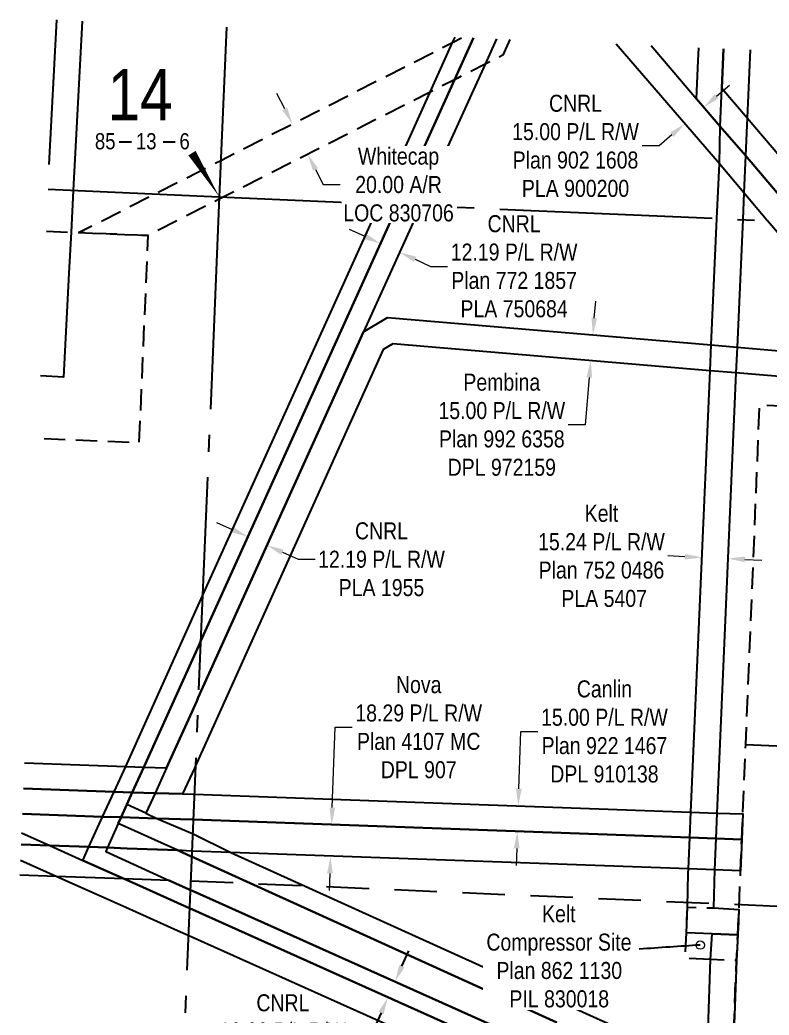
# Model space of a CAD drawing. Extents: x 316454 to 320403, y 6249647 to 6253143.
# Drawn here: x 318403 to 318843, y 6250668 to 6251253 of the extents above; entities that cross this region are included whole.
import ezdxf
from ezdxf.enums import TextEntityAlignment as Align

# ---------------------------------------------------------------- set-up
doc = ezdxf.new("R2010")
doc.units = 0
doc.header["$LTSCALE"] = 5
for name, pattern in [('foc-ACCESSROAD', [3.75, 2.5, -1.25]), ('foc-LSD', [8, 5, -3]), ('foc-QUARTERLINE', [33, 25, -3, 2, -3])]:
    doc.linetypes.add(name, pattern=pattern)
for name, color, linetype in [('10', 1, 'Continuous'), ('9', 3, 'Continuous'), ('C-RW', 13, 'Continuous'), ('F-AR', 190, 'foc-ACCESSROAD'), ('F-RW', 190, 'Continuous'), ('F-WS', 190, 'foc-ACCESSROAD'), ('L-SECLBL', 7, 'Continuous'), ('L-SECQ', 8, 'foc-QUARTERLINE'), ('L-SECTION-LSD', 7, 'foc-LSD')]:
    doc.layers.add(name, color=color, linetype=linetype)
for name, color, linetype, lineweight in [('C-RW-T', 13, 'Continuous', 9), ('F-AR-T', 190, 'Continuous', 9), ('F-RW-T', 190, 'Continuous', 9), ('F-WS-T', 190, 'Continuous', 9)]:
    doc.layers.add(name, color=color, linetype=linetype, lineweight=lineweight)
doc.styles.add('80CG', font='ARIALN.TTF', dxfattribs={"height": 10})
doc.styles.add('80L', font='ARIALN.TTF', dxfattribs={"height": 10})
doc.styles.add('SIMPLEX', font='ARIALN.TTF')
doc.dimstyles.new('Compass 5 000', dxfattribs={"dimscale": 5, "dimtxt": 9, "dimasz": 2, "dimexe": 0.2, "dimexo": 0.0625, "dimgap": 0.5, "dimtad": 0, "dimtih": 1, "dimtoh": 1, "dimzin": 0, "dimdsep": 46, "dimtxsty": '80CG', "dimcen": 0.1, "dimse1": 1, "dimse2": 1, "dimclrd": 256, "dimclrt": 256, "dimaunit": 1, "dimadec": 4, "dimazin": 0, "dimtfac": 0.06, "dimtofl": 0, "dimtmove": 0, "dimatfit": 1, "dimfxl": 0.2, "dimtolj": 1, "dimtzin": 0, "dimlwd": -1, "dimarcsym": 0})

# ---------------------------------------------------------------- blocks, each defined once
blk = doc.blocks.new('L-SECLBL')
at = {"layer": '9', "color": 7}
for p, q in [((-5.08, -27.83), (-12.29, -27.83)), ((20.7, -27.83), (13.5, -27.83))]:
    blk.add_line(p, q, dxfattribs=at)
at = {"layer": '10', "color": 2, "style": 'SIMPLEX'}
blk.add_attdef('SEC', text='', height=30, dxfattribs=at).set_placement((0, 0), align=Align.MIDDLE)
at = {"layer": '10', "color": 5, "style": '80L'}
blk.add_attdef('TWP', text='', height=9.5, dxfattribs=at).set_placement((-14.43, -27.37), align=Align.MIDDLE_RIGHT)
blk.add_attdef('RGE', text='', height=9.5, dxfattribs=at).set_placement((3.62, -27.37), align=Align.MIDDLE_CENTER)
blk.add_attdef('MER', text='', height=9.5, dxfattribs=at).set_placement((23.17, -27.37), align=Align.MIDDLE_LEFT)
blk = doc.blocks.new('*D24')
at = {"layer": 'F-RW-T', "transparency": 16777216}
for p, q in [((318586.62, 6250789.72), (318588.33, 6250836.94)), ((318588.33, 6250836.94), (318598.33, 6250836.94)), ((318585.22, 6250751.08), (318584.86, 6250741.09))]:
    blk.add_line(p, q, dxfattribs=at)
for points in [[(318584.95, 6250789.78), (318588.29, 6250789.65), (318586.26, 6250779.72)], [(318583.55, 6250751.14), (318586.88, 6250751.02), (318585.58, 6250761.07)]]:
    blk.add_solid(points, dxfattribs=at)
at = {"layer": 'F-RW-T', "transparency": 16777216, "insert": (318637.42, 6250836.94), "char_height": 10, "attachment_point": 5, "style": '80CG'}
blk.add_mtext('\\A1;Nova\\P18.29 P/L R/W\\PPlan 4107 MC\\PDPL 907', dxfattribs=at)
blk = doc.blocks.new('*D28')
at = {"layer": 'F-RW-T', "transparency": 16777216}
for p, q in [((318696.3, 6250800.77), (318697.52, 6250834.44)), ((318697.52, 6250834.44), (318707.52, 6250834.44)), ((318695.02, 6250765.77), (318694.66, 6250755.78))]:
    blk.add_line(p, q, dxfattribs=at)
for points in [[(318694.63, 6250800.83), (318697.96, 6250800.71), (318695.93, 6250790.77)], [(318693.36, 6250765.83), (318696.69, 6250765.71), (318695.39, 6250775.77)]]:
    blk.add_solid(points, dxfattribs=at)
at = {"layer": 'F-RW-T', "transparency": 16777216, "insert": (318746.61, 6250834.44), "char_height": 10, "attachment_point": 5, "style": '80CG'}
blk.add_mtext('\\A1;Canlin\\P15.00 P/L R/W\\PPlan 922 1467\\PDPL 910138', dxfattribs=at)
blk = doc.blocks.new('*D31')
at = {"layer": 'F-RW-T', "transparency": 16777216}
for p, q in [((318740.66, 6251077.47), (318741.5, 6251087.43)), ((318737.7, 6251042.47), (318735.36, 6251014.71)), ((318735.36, 6251014.71), (318725.36, 6251014.71))]:
    blk.add_line(p, q, dxfattribs=at)
for points in [[(318739, 6251077.61), (318742.32, 6251077.33), (318739.82, 6251067.5)], [(318736.04, 6251042.61), (318739.37, 6251042.33), (318738.55, 6251052.43)]]:
    blk.add_solid(points, dxfattribs=at)
at = {"layer": 'F-RW-T', "transparency": 16777216, "insert": (318686.27, 6251014.71), "char_height": 10, "attachment_point": 5, "style": '80CG'}
blk.add_mtext('\\A1;Pembina\\P15.00 P/L R/W\\PPlan 992 6358\\PDPL 972159', dxfattribs=at)
blk = doc.blocks.new('*D38')
at = {"layer": 'F-AR-T', "transparency": 16777216}
for p, q in [((318558.62, 6251200.45), (318554.09, 6251209.37)), ((318576.74, 6251164.8), (318581.26, 6251155.88)), ((318581.26, 6251155.88), (318591.26, 6251155.88))]:
    blk.add_line(p, q, dxfattribs=at)
for points in [[(318560.11, 6251201.21), (318557.13, 6251199.7), (318563.15, 6251191.54)], [(318578.22, 6251165.55), (318575.25, 6251164.04), (318572.21, 6251173.71)]]:
    blk.add_solid(points, dxfattribs=at)
at = {"layer": 'F-AR-T', "transparency": 16777216, "insert": (318625.57, 6251155.88), "char_height": 10, "attachment_point": 5, "style": '80CG', "bg_fill": 3, "box_fill_scale": 1.1, "bg_fill_color": 256, "bg_fill_true_color": 13158600, "bg_fill_transparency": 0}
blk.add_mtext('\\A1;Whitecap\\P20.00 A/R\\PLOC 830706', dxfattribs=at)
blk = doc.blocks.new('*D43')
at = {"layer": 'C-RW-T', "transparency": 16777216}
for p, q in [((318527.94, 6250953.06), (318518.82, 6250957.18)), ((318557.34, 6250939.78), (318566.46, 6250935.66)), ((318566.46, 6250935.66), (318576.46, 6250935.66))]:
    blk.add_line(p, q, dxfattribs=at)
for points in [[(318528.62, 6250954.58), (318527.25, 6250951.54), (318537.05, 6250948.95)], [(318558.03, 6250941.3), (318556.66, 6250938.26), (318548.23, 6250943.9)]]:
    blk.add_solid(points, dxfattribs=at)
at = {"layer": 'C-RW-T', "transparency": 16777216, "insert": (318615.54, 6250935.66), "char_height": 10, "attachment_point": 5, "style": '80CG'}
blk.add_mtext('\\A1;CNRL\\P12.19 P/L R/W\\PPLA 1955', dxfattribs=at)
blk = doc.blocks.new('*D46')
at = {"layer": 'F-RW-T', "transparency": 16777216}
for p, q in [((318793.93, 6250937.19), (318783.94, 6250937.63)), ((318829.14, 6250935.65), (318839.13, 6250935.21))]:
    blk.add_line(p, q, dxfattribs=at)
for points in [[(318794, 6250938.86), (318793.86, 6250935.53), (318803.92, 6250936.76)], [(318829.22, 6250937.31), (318829.07, 6250933.98), (318819.15, 6250936.09)]]:
    blk.add_solid(points, dxfattribs=at)
at = {"layer": 'F-RW-T', "transparency": 16777216, "insert": (318744.86, 6250937.63), "char_height": 10, "attachment_point": 5, "style": '80CG'}
blk.add_mtext('\\A1;Kelt\\P15.24 P/L R/W\\PPlan 752 0486\\P PLA 5407', dxfattribs=at)
blk = doc.blocks.new('*D50')
at = {"layer": 'C-RW-T', "transparency": 16777216}
for p, q in [((318605.88, 6251125.4), (318596.78, 6251129.54)), ((318635.31, 6251111.99), (318644.41, 6251107.85)), ((318644.41, 6251107.85), (318654.41, 6251107.85))]:
    blk.add_line(p, q, dxfattribs=at)
for points in [[(318606.57, 6251126.91), (318605.19, 6251123.88), (318614.98, 6251121.25)], [(318636, 6251113.51), (318634.62, 6251110.48), (318626.21, 6251116.14)]]:
    blk.add_solid(points, dxfattribs=at)
at = {"layer": 'C-RW-T', "transparency": 16777216, "insert": (318693.5, 6251107.85), "char_height": 10, "attachment_point": 5, "style": '80CG'}
blk.add_mtext('\\A1;CNRL\\P12.19 P/L R/W\\PPlan 772 1857\\PPLA 750684', dxfattribs=at)
blk = doc.blocks.new('*D52')
at = {"layer": 'C-RW-T', "transparency": 16777216}
for p, q in [((318812.58, 6251207.82), (318820.16, 6251214.35)), ((318786.28, 6251185.14), (318778.7, 6251178.62)), ((318778.7, 6251178.62), (318768.7, 6251178.62))]:
    blk.add_line(p, q, dxfattribs=at)
for points in [[(318811.5, 6251209.08), (318813.67, 6251206.56), (318805.01, 6251201.29)], [(318785.19, 6251186.41), (318787.36, 6251183.88), (318793.85, 6251191.67)]]:
    blk.add_solid(points, dxfattribs=at)
at = {"layer": 'C-RW-T', "transparency": 16777216, "insert": (318729.61, 6251178.62), "char_height": 10, "attachment_point": 5, "style": '80CG'}
blk.add_mtext('\\A1;CNRL\\P15.00 P/L R/W\\PPlan 902 1608\\PPLA 900200', dxfattribs=at)
blk = doc.blocks.new('*D56')
at = {"layer": 'C-RW', "transparency": 16777216}
for p, q in [((318627.55, 6250696.49), (318631.64, 6250705.62)), ((318615.28, 6250669.14), (318606.68, 6250649.95)), ((318606.68, 6250649.95), (318596.68, 6250649.95))]:
    blk.add_line(p, q, dxfattribs=at)
for points in [[(318626.03, 6250697.17), (318629.07, 6250695.81), (318623.46, 6250687.37)], [(318613.76, 6250669.83), (318616.8, 6250668.46), (318619.37, 6250678.27)]]:
    blk.add_solid(points, dxfattribs=at)
at = {"layer": 'C-RW', "transparency": 16777216, "insert": (318557.59, 6250649.95), "char_height": 10, "attachment_point": 5, "style": '80CG'}
blk.add_mtext('\\A1;CNRL\\P10.00 P/L R/W\\PPlan 992 2868\\PPLA 960645', dxfattribs=at)

msp = doc.modelspace()

# ---------------------------------------------------------------- linework, layer by layer
at = {"layer": 'C-RW'}
for points in [[(318700.027, 6250642.097), (318502.595, 6250730.642), (318501.783, 6250731.006), (318471.302, 6250744.755), (318464.283, 6250747.886), (318439.939, 6250758.748), (318443.492, 6250766.599), (318451.492, 6250784.31), (318458.426, 6250799.098), (318465.335, 6250813.914), (318509.478, 6250912.403), (318510.308, 6250914.241), (318614.505, 6251144.615), (318644.168, 6251210.278), (318657.339, 6251239.394), (318658.769, 6251242.555)], [(318669.536, 6251242.089), (318658.409, 6251217.513), (318625.319, 6251144.142), (318509.177, 6250887.311), (318508.181, 6250885.105), (318475.81, 6250813.497), (318469.041, 6250798.681), (318465.773, 6250791.519), (318462.443, 6250784.207), (318460.7, 6250780.37), (318454.442, 6250766.215), (318453.39, 6250763.881), (318490.661, 6250746.893), (318502.5, 6250741.582), (318503.044, 6250741.337), (318706.348, 6250650.217)], [(318718.547, 6250663.371), (318503.868, 6250760.946), (318503.643, 6250761.049), (318495.672, 6250764.656), (318460.7, 6250780.37), (318462.443, 6250784.207), (318465.773, 6250791.519), (318469.041, 6250798.681), (318475.81, 6250813.497), (318508.181, 6250885.105), (318509.177, 6250887.311), (318625.319, 6251144.142), (318658.409, 6251217.513), (318669.536, 6251242.089)], [(318683.146, 6251241.5), (318676.415, 6251226.66), (318638.701, 6251143.558), (318604.916, 6251069.373), (318507.794, 6250854.388), (318506.886, 6250852.377), (318489.118, 6250813.04), (318482.423, 6250798.248), (318477.054, 6250786.54), (318465.773, 6250791.519), (318469.041, 6250798.681), (318475.81, 6250813.497), (318508.181, 6250885.105), (318509.177, 6250887.311), (318625.319, 6251144.143), (318658.409, 6251217.513), (318669.536, 6251242.089)], [(318683.146, 6251241.5), (318676.415, 6251226.66), (318638.701, 6251143.557), (318604.916, 6251069.373), (318507.794, 6250854.388), (318506.886, 6250852.377), (318489.118, 6250813.04), (318482.423, 6250798.248), (318477.054, 6250786.54), (318483.512, 6250783.308), (318504.435, 6250774.433), (318527.009, 6250763.395), (318806.891, 6250636.696)], [(318774.016, 6251237.566), (318800.802, 6251206.222), (318814.682, 6251189.98), (318829.635, 6251172.975), (318862.557, 6251134.133), (318862.864, 6251133.769), (318932.506, 6251052.624), (318945.961, 6251036.926), (319097.617, 6251030.335), (319126.406, 6250945.177), (319112.296, 6250940.189), (319086.672, 6251015.788), (318938.78, 6251022.234), (318925.375, 6251037.857), (318911.912, 6251053.518), (318842.395, 6251134.662), (318842.047, 6251135.075), (318828.607, 6251150.995), (318814.196, 6251168.067), (318753.531, 6251238.453)], [(318403.983, 6250774.818), (318420.487, 6250767.441), (318439.939, 6250758.748), (318464.283, 6250747.886), (318471.302, 6250744.755), (318501.783, 6250731.006), (318502.595, 6250730.642), (318700.027, 6250642.097)], [(318690.537, 6250629.919), (318501.917, 6250714.512), (318495.633, 6250717.331), (318465.165, 6250731.073), (318458.173, 6250734.193), (318424.22, 6250749.317), (318403.318, 6250758.665)]]:
    msp.add_lwpolyline(points, dxfattribs=at)
at = {"layer": 'F-AR', "flags": 128}
msp.add_lwpolyline([(318691.061, 6251241.157), (318686.911, 6251231.992), (318676.415, 6251226.66), (318659.962, 6251218.302), (318658.409, 6251217.513), (318644.168, 6251210.278), (318522.821, 6251148.622), (318520.097, 6251147.239), (318515.793, 6251145.051), (318478.165, 6251125.933), (318437.454, 6251127.674), (318482.171, 6251150.393), (318506.737, 6251162.875), (318521.06, 6251170.153), (318650.906, 6251236.126), (318657.339, 6251239.394), (318663.185, 6251242.364)], dxfattribs=at)
at = {"layer": 'F-RW'}
for points in [[(318439.6, 6251252.044), (318434.357, 6251152.474), (318433.061, 6251127.862), (318431.793, 6251103.787), (318428.579, 6251042.741), (318415.032, 6251043.455)], [(318420.141, 6251167.669), (318424.618, 6251252.693)], [(318832.292, 6251235.043), (318830.58, 6251195.05), (318829.635, 6251172.975), (318828.607, 6251150.995), (318827.893, 6251135.295), (318824.554, 6251060.335), (318823.88, 6251045.213), (318812.683, 6250786.537), (318812.06, 6250771.544), (318811.319, 6250753.22), (318810.747, 6250730.809), (318825.708, 6250729.907), (318825.076, 6250714.889), (318809.86, 6250715.523), (318794.766, 6250716.14), (318795.428, 6250731.165), (318795.896, 6250751.293), (318795.998, 6250753.782), (318796.746, 6250772.088), (318797.357, 6250787.084), (318808.736, 6251046.5), (318809.423, 6251061.643), (318812.739, 6251135.957), (318814.196, 6251168.067), (318814.682, 6251189.98), (318815.661, 6251212.524), (318816.668, 6251235.719)], [(319089.874, 6250639.568), (319044.376, 6250698.258), (319045.741, 6250728.798), (319046.526, 6250746.809), (319047.329, 6250765.545), (319048.205, 6250785.992), (319048.325, 6250788.801), (319063.618, 6250882.556), (319124.286, 6250904.405), (319138.46, 6250909.44), (319136.169, 6250916.254), (319126.406, 6250945.177), (319097.617, 6251030.335), (319092.429, 6251045.628), (318932.506, 6251052.624), (318862.864, 6251133.769), (318862.557, 6251134.133), (318829.635, 6251172.975), (318814.682, 6251189.98), (318800.802, 6251206.222), (318801.775, 6251228.789), (318802.091, 6251236.35)], [(318816.668, 6251235.719), (318815.661, 6251212.524), (318830.58, 6251195.05), (318883.678, 6251132.861), (318939.645, 6251067.313), (319103.33, 6251060.162), (319108.48, 6251044.927), (319113.368, 6251030.466), (319140.496, 6250950.212), (319150.268, 6250921.3), (319152.534, 6250914.449), (319157.328, 6250900.228), (319143.249, 6250895.192), (319129.089, 6250890.127), (319076.995, 6250871.496), (319063.274, 6250787.248), (319063.046, 6250782.075), (319062.145, 6250761.635), (319061.321, 6250742.903), (319060.674, 6250728.233), (319059.567, 6250703.088), (319097.498, 6250654.245)], [(318405.678, 6250816.025), (318465.335, 6250813.914), (318475.81, 6250813.497), (318489.118, 6250813.04), (318506.886, 6250852.377), (318507.794, 6250854.388), (318604.916, 6251069.373), (318618.978, 6251077.694), (318809.423, 6251061.643), (318824.554, 6251060.335), (318896.828, 6251054.123)], [(318895.883, 6251039.13), (318823.88, 6251045.213), (318808.736, 6251046.5), (318622.263, 6251062.256), (318616.579, 6251058.891), (318506.089, 6250813.821), (318505.663, 6250812.872), (318498.541, 6250797.858), (318482.423, 6250798.248), (318469.041, 6250798.681), (318458.426, 6250799.098), (318405.062, 6250801.052)], [(318405.062, 6250801.052), (318458.426, 6250799.098), (318469.041, 6250798.681), (318482.423, 6250798.248), (318498.541, 6250797.858), (318504.773, 6250797.726), (318505.413, 6250797.703), (318797.357, 6250787.084), (318812.683, 6250786.537), (318827.979, 6250786.008), (318827.365, 6250771.003), (318812.06, 6250771.544), (318796.746, 6250772.088), (318504.781, 6250782.677), (318504.531, 6250782.686), (318483.512, 6250783.308), (318462.443, 6250784.207), (318451.492, 6250784.31), (318404.445, 6250786.052)], [(318404.445, 6250786.05), (318451.492, 6250784.31), (318462.442, 6250784.207), (318483.512, 6250783.308), (318504.466, 6250782.688), (318504.781, 6250782.677), (318796.746, 6250772.088), (318812.06, 6250771.544), (318827.365, 6250771.003), (318826.637, 6250752.659), (318811.319, 6250753.22), (318795.998, 6250753.782), (318527.009, 6250763.395), (318504, 6250764.089), (318503.571, 6250764.102), (318495.672, 6250764.656), (318466.06, 6250765.797), (318454.442, 6250766.215), (318443.492, 6250766.599), (318420.489, 6250767.44), (318403.704, 6250768.054)], [(318403.704, 6250768.053), (318420.489, 6250767.44), (318443.492, 6250766.599), (318454.442, 6250766.215), (318466.06, 6250765.797), (318495.672, 6250764.656), (318503.566, 6250761.084), (318503.868, 6250760.946), (318718.547, 6250663.371)], [(318706.348, 6250650.217), (318503.044, 6250741.337), (318502.5, 6250741.582), (318490.661, 6250746.893), (318464.283, 6250747.886), (318424.22, 6250749.317), (318402.966, 6250750.093)]]:
    msp.add_lwpolyline(points, dxfattribs=at)
at = {"layer": 'F-RW', "flags": 128}
msp.add_lwpolyline([(318986.723, 6250819.759), (318829.726, 6250826.691)], dxfattribs=at)
at = {"layer": 'F-RW'}
msp.add_lwpolyline([(318975.251, 6250594.396), (318977.895, 6250578.802), (318805.347, 6250604.879), (318806.212, 6250623.438), (318806.891, 6250636.696), (318808.925, 6250700.487), (318809.86, 6250715.523), (318825.076, 6250714.889), (318824.198, 6250699.875), (318821.645, 6250630.151), (318820.998, 6250617.676), (318975.251, 6250594.396)], close=True, dxfattribs=at)
at = {"layer": 'F-WS', "flags": 128}
msp.add_lwpolyline([(318418.529, 6251128.484), (318433.061, 6251127.862), (318437.454, 6251127.674), (318478.165, 6251125.933), (318472.953, 6251004.085), (318413.517, 6251006.628)], dxfattribs=at)
for points in [[(319086.672, 6251015.789), (319083.014, 6250929.929), (319050.512, 6250918.508), (319049.751, 6250918.216), (319048.991, 6250917.925), (319048.233, 6250917.633), (319047.442, 6250917.326), (319046.726, 6250917.025), (319045.977, 6250916.708), (319045.23, 6250916.39), (319044.414, 6250916.034), (319043.746, 6250915.728), (319043.008, 6250915.386), (319042.273, 6250915.039), (319041.434, 6250914.639), (319040.812, 6250914.33), (319040.086, 6250913.959), (319039.364, 6250913.587), (319038.505, 6250913.141), (319037.928, 6250912.826), (319037.217, 6250912.431), (319036.507, 6250912.037), (319035.801, 6250911.635), (319035.46, 6250911.44), (319035.098, 6250911.226), (319034.4, 6250910.809), (319033.706, 6250910.385), (319033.014, 6250909.961), (319032.47, 6250909.623), (319031.643, 6250909.085), (319030.964, 6250908.639), (319030.287, 6250908.193), (319029.738, 6250907.822), (319028.947, 6250907.269), (319028.283, 6250906.801), (319027.623, 6250906.327), (319027.04, 6250905.906), (319026.315, 6250905.362), (319025.669, 6250904.866), (319025.025, 6250904.372), (319024.425, 6250903.909), (319023.752, 6250903.36), (319023.123, 6250902.844), (319022.496, 6250902.33), (319021.885, 6250901.817), (319021.259, 6250901.273), (319020.648, 6250900.738), (319020.041, 6250900.197), (319019.418, 6250899.64), (319018.84, 6250899.103), (319018.249, 6250898.542), (319017.661, 6250897.982), (319017.028, 6250897.379), (319016.499, 6250896.847), (319015.927, 6250896.268), (319015.358, 6250895.69), (319014.721, 6250895.031), (319014.237, 6250894.511), (319013.684, 6250893.915), (319013.138, 6250893.313), (319012.497, 6250892.605), (319012.056, 6250892.102), (319011.527, 6250891.482), (319011, 6250890.862), (319010.36, 6250890.104), (319009.963, 6250889.614), (319009.453, 6250888.977), (319008.948, 6250888.342), (319008.448, 6250887.703), (319008.065, 6250887.205), (319007.468, 6250886.405), (319006.987, 6250885.748), (319006.509, 6250885.093), (319006.119, 6250884.552), (319005.575, 6250883.761), (319005.116, 6250883.089), (319004.66, 6250882.421), (319004.269, 6250881.832), (319003.774, 6250881.056), (319003.338, 6250880.37), (319002.907, 6250879.68), (319002.515, 6250879.048), (319002.066, 6250878.29), (319001.657, 6250877.586), (319001.25, 6250876.883), (319000.859, 6250876.206), (319000.458, 6250875.463), (319000.072, 6250874.746), (318999.689, 6250874.033), (318999.307, 6250873.302), (318998.948, 6250872.585), (318998.586, 6250871.857), (318998.231, 6250871.126), (318997.856, 6250870.35), (318997.537, 6250869.658), (318997.203, 6250868.914), (318996.871, 6250868.174), (318996.509, 6250867.348), (318996.231, 6250866.68), (318995.921, 6250865.928), (318995.617, 6250865.175), (318995.268, 6250864.3), (318995.028, 6250863.66), (318994.745, 6250862.897), (318994.467, 6250862.133), (318994.136, 6250861.211), (318993.93, 6250860.601), (318993.674, 6250859.828), (318993.424, 6250859.054), (318993.176, 6250858.283), (318992.995, 6250857.695), (318992.711, 6250856.724), (318992.488, 6250855.942), (318992.267, 6250855.161), (318992.096, 6250854.529), (318991.856, 6250853.588), (318991.661, 6250852.799), (318991.467, 6250852.011), (318991.307, 6250851.336), (318991.11, 6250850.425), (318990.943, 6250849.629), (318990.777, 6250848.834), (318990.633, 6250848.115), (318990.484, 6250847.234), (318990.353, 6250846.427), (318990.224, 6250845.624), (318990.1, 6250844.82), (318989.977, 6250844.017), (318989.858, 6250843.214), (318989.74, 6250842.413), (318989.624, 6250841.613), (318986.723, 6250819.759), (318978.356, 6250754.098), (318970.553, 6250690.788), (318971.403, 6250623.453), (318821.645, 6250630.151), (318824.198, 6250699.875), (318825.076, 6250714.889), (318825.708, 6250729.907), (318826.637, 6250752.659), (318827.365, 6250771.003), (318827.979, 6250786.008), (318829.726, 6250826.69), (318837.866, 6251026.371), (318938.78, 6251022.234), (319086.672, 6251015.789)], [(318808.925, 6250700.487), (318794.105, 6250701.117), (318794.766, 6250716.14), (318795.428, 6250731.165), (318810.747, 6250730.809), (318825.708, 6250729.907), (318825.076, 6250714.889), (318824.198, 6250699.875), (318808.925, 6250700.487)]]:
    msp.add_lwpolyline(points, close=True, dxfattribs=at)
at = {"layer": 'L-SECLBL', "flags": 128}
msp.add_lwpolyline([(318520.177, 6251148.738, 0, 4.999, 0), (318504.145, 6251174.388, 4.999, 4.999, 0)], format="xyseb", dxfattribs=at)
at = {"layer": 'L-SECQ'}
for p, q in [((318524.361, 6251248.375), (318520.177, 6251148.738)), ((318419.543, 6251153.128), (318520.177, 6251148.738)), ((318520.177, 6251148.738), (318497.707, 6250613.595)), ((318520.177, 6251148.738), (319323.184, 6251113.706))]:
    msp.add_line(p, q, dxfattribs=at)
at = {"layer": 'L-SECTION-LSD'}
msp.add_line((318503.298, 6250746.761), (318904.835, 6250729.371), dxfattribs=at)

# ---------------------------------------------------------------- block references
at = {"layer": 'L-SECLBL', "xscale": 0.999885, "yscale": 0.999885, "zscale": 0.999885}
msp.add_blockref('L-SECLBL', (318473.599, 6251208.746), dxfattribs=at).add_auto_attribs({'SEC': '14', 'TWP': '85', 'RGE': '13', 'MER': '6'})

# ---------------------------------------------------------------- dimensions: what is measured, and where the dimension line sits
at = {"layer": 'C-RW'}
dim = msp.add_linear_dim(base=(318619.375, 6250678.268), p1=(318619.692, 6250689.056), p2=(318615.61, 6250679.956), angle=245.844507, text='CNRL\\P10.00 P/L R/W\\PPlan 992 2868\\PPLA 960645', dimstyle='Compass 5 000', dxfattribs=at)
dim.commit()
dim.dimension.update_dxf_attribs({"geometry": '*D56', "text_midpoint": (318557.591, 6250649.955), "dimtype": 161})
at = {"layer": 'C-RW-T'}
dim = msp.add_linear_dim(base=(318793.85, 6251191.673), p1=(318818.608, 6251185.515), p2=(318807.448, 6251175.896), angle=220.757889, text='CNRL\\P15.00 P/L R/W\\PPlan 902 1608\\PPLA 900200', dimstyle='Compass 5 000', dxfattribs=at)
dim.commit()
dim.dimension.update_dxf_attribs({"geometry": '*D52', "text_midpoint": (318729.614, 6251178.615), "dimtype": 161})
for p1, p2, distance, text, picture, middle in [((318612.685, 6251116.204), (318623.914, 6251111.09), 5.547, 'CNRL\\P12.19 P/L R/W\\PPlan 772 1857\\PPLA 750684', '*D50', (318693.501, 6251107.848)), ((318536.834, 6250948.471), (318548.015, 6250943.42), 0.521, 'CNRL\\P12.19 P/L R/W\\PPLA 1955', '*D43', (318615.542, 6250935.661))]:
    dim = msp.add_aligned_dim(p1=p1, p2=p2, distance=distance, text=text, dimstyle='Compass 5 000', dxfattribs=at)
    dim.commit()
    dim.dimension.update_dxf_attribs({"geometry": picture, "text_midpoint": middle})
at = {"layer": 'F-RW-T'}
for base, p1, p2, angle, text, picture, middle in [((318738.546, 6251052.431), (318702.419, 6251070.661), (318701.146, 6251055.591), 265.170446, 'Pembina\\P15.00 P/L R/W\\PPlan 992 6358\\PDPL 972159', '*D31', (318686.273, 6251014.705)), ((318586.257, 6250779.722), (318599.559, 6250760.565), (318600.235, 6250779.215), 87.922866, 'Nova\\P18.29 P/L R/W\\PPlan 4107 MC\\PDPL 907', '*D24', (318637.418, 6250836.939)), ((318695.934, 6250790.773), (318716.851, 6250774.985), (318717.397, 6250789.992), 87.916838, 'Canlin\\P15.00 P/L R/W\\PPlan 922 1467\\PDPL 910138', '*D28', (318746.608, 6250834.445))]:
    dim = msp.add_linear_dim(base=base, p1=p1, p2=p2, angle=angle, text=text, dimstyle='Compass 5 000', dxfattribs=at)
    dim.commit()
    dim.dimension.update_dxf_attribs({"geometry": picture, "text_midpoint": middle, "dimtype": 161})
dim = msp.add_aligned_dim(p1=(318819.4, 6250941.706), p2=(318804.169, 6250942.374), distance=5.624, text='Kelt\\P15.24 P/L R/W\\PPlan 752 0486\\P PLA 5407', dimstyle='Compass 5 000', dxfattribs=at)
dim.commit()
dim.dimension.update_dxf_attribs({"geometry": '*D46', "text_midpoint": (318744.856, 6250937.631)})

# ---------------------------------------------------------------- leaders
at = {"layer": 'F-WS-T', "path_type": 1}
msp.add_leader([(318802.938, 6250708.958), (318767.057, 6250706.579)], dimstyle='Compass 5 000', override={"dimgap": 0.5, "dimtad": 0, "dimldrblk": 'Small'}, dxfattribs=at)

# ---------------------------------------------------------------- next in the draw order: texts
at = {"layer": 'F-WS-T', "insert": (318676.815, 6250732.351), "char_height": 9.99885, "attachment_point": 1, "style": '80L', "bg_fill": 3, "box_fill_scale": 1.15, "bg_fill_color": 256, "bg_fill_true_color": 256, "bg_fill_transparency": 0}
msp.add_mtext_dynamic_manual_height_columns('\\pi33.11577;Kelt\\P\\pi0.40125;Compressor Site\\P\\pi6.3078;Plan 862 1130\\P\\pi13.9263;PIL 830018', width=85.05611, gutter_width=49.994, heights=[0], dxfattribs=at)

# ---------------------------------------------------------------- next in the draw order: dimensions: what is measured, and where the dimension line sits
at = {"layer": 'F-AR-T'}
dim = msp.add_aligned_dim(p1=(318564.621, 6251192.286), p2=(318573.677, 6251174.462), distance=-1.651, text='Whitecap\\P20.00 A/R\\PLOC 830706', dimstyle='Compass 5 000', override={"dimtfill": 1}, dxfattribs=at)
dim.commit()
dim.dimension.update_dxf_attribs({"geometry": '*D38', "text_midpoint": (318625.566, 6251155.884)})

doc.saveas('drawing.dxf')
